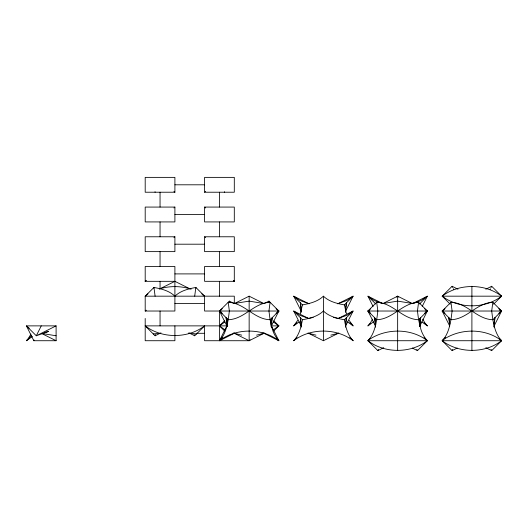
<?xml version="1.0" encoding="UTF-8"?>
<svg xmlns="http://www.w3.org/2000/svg" width="528" height="528" viewBox="0 0 528 528"><rect width="100%" height="100%" fill="white"/><g stroke="black" fill="none" stroke-linecap="round" stroke-linejoin="round"><path stroke-width="0.79" d="M419.562 326.377L419.879 318.496C418.942 326.509 421.918 334.825 427.35 340.725L417.45 350.625L412.315 348.058M271.313 327.155L272.184 317.691L271.108 324.799L271.379 318.496C270.442 326.509 273.418 334.825 278.85 340.725L262.911 332.759M345.563 312.305L346.434 302.841L345.602 308.372M345.563 327.155L346.434 317.691L345.602 323.222M419.885 326.37L420.684 317.691L419.489 325.591M494.063 327.155L494.934 317.691L493.977 324.007M194.7 296.175L195.617 289.113A78.949 55.829 90 0 1 195.881 287.456C188.423 288.803 180.517 290.75 174.9 296.175C169.283 290.75 161.377 288.803 153.919 287.456L145.2 296.175L145.2 311.025L174.9 311.025L174.9 266.475L145.2 266.475L145.2 281.325L174.9 281.325L190.113 288.928M224.4 192.225L224.459 191.697M308.913 303.778L293.7 296.175L302.419 304.894L300.366 313.757M308.913 318.628L293.7 311.025L302.419 319.744C301.072 327.202 299.125 335.108 293.7 340.725C310.319 327.875 336.481 327.875 353.1 340.725C347.675 335.108 345.728 327.202 344.381 319.744L353.1 311.025L337.887 318.628M233.752 303.323L229.35 301.125L219.45 311.025L219.45 340.725C224.875 335.108 226.822 327.202 228.169 319.744A78.949 55.829 -90 0 0 228.433 318.087L229.35 311.025L228.433 303.963A78.949 55.829 -90 0 0 228.169 302.306C244.543 302.788 253.757 319.262 270.131 319.744L278.85 311.025L268.95 301.125L264.548 303.323M383.717 347.695L377.85 350.625L367.95 340.725C373.375 335.108 375.322 327.202 376.669 319.744A78.949 55.829 90 0 0 376.933 318.087L377.85 311.025L376.933 303.963A78.949 55.829 -90 0 0 376.669 302.306C393.043 302.788 402.257 319.262 418.631 319.744L427.35 311.025L418.631 302.306C402.257 302.788 393.043 319.262 376.669 319.744L367.95 311.025L376.669 302.306M271.379 326.033L271.762 324.581M30.947 334.092L28.334 338.481A24.446 17.285 90 0 1 26.4 340.725L32.426 336.481M41.25 325.875L36.3 335.775L26.4 325.875L56.1 325.875L56.1 340.725L33.825 340.725L26.4 325.875L29.192 328.198M227.7 325.875L145.2 325.875L155.1 335.775L155.72 334.541M227.152 325.327L219.45 340.725L234.663 333.122M229.66 335.155L229.119 335.544M268.33 302.359L268.95 301.125M271.148 326.423L278.85 311.025L276.058 308.702M345.398 311.573L353.1 296.175L337.887 303.778M345.398 326.423L353.1 311.025L347.074 315.269L337.663 318.602M377.85 350.625L378.47 349.384M422.215 306.445L427.35 296.175L412.863 303.422M419.648 326.423L427.35 311.025L424.558 308.702M450.919 302.306L442.2 311.025L450.919 319.744C467.293 319.262 476.507 302.788 492.881 302.306L501.6 311.025L492.881 319.744C476.507 319.262 467.293 302.788 450.919 302.306A78.949 55.829 -90 0 1 451.183 303.963L452.1 311.025L451.183 318.087A78.949 55.829 -90 0 1 450.919 319.744C449.572 327.202 447.625 335.108 442.2 340.725L452.1 350.625L452.72 349.384M490.156 289.37L490.459 288.75M491.08 287.509L491.7 286.275L501.6 296.175L493.555 304.22M493.898 326.423L501.6 311.025L498.808 308.702M372.53 319.176L370.484 322.78L367.95 325.875L373.421 321.935M297.647 320.423L293.7 325.875L299.171 321.935M277.946 311.989L278.85 311.025L277.398 310.299M26.4 340.725L31.469 335.656M146.091 280.513L145.2 281.325L146.012 280.513M146.012 310.213L145.2 311.025L146.091 310.213M188.833 332.845L194.7 335.775L204.6 325.875L204.6 340.725L249.15 340.725L264.548 333.023M224.519 320.806L219.45 325.875L224.519 330.944M222.783 337.392L219.45 340.725C236.069 327.875 262.231 327.875 278.85 340.725L271.148 325.327M273.781 330.944L278.85 325.875L273.781 320.806M293.7 325.875L297.033 322.542M293.7 340.725L297.033 337.392M346.434 313.757L344.381 304.894L353.1 296.175L347.074 300.419L337.663 303.752M367.95 325.875L370.273 323.552M370.273 338.402L367.95 340.725C384.569 353.575 410.731 353.575 427.35 340.725L424.017 337.392M419.522 304.003L427.35 296.175L421.324 300.419L413.906 303.23M450.245 304.22L442.2 296.175L452.1 286.275L457.967 289.205M445.533 337.392L442.2 340.725C458.819 353.575 484.981 353.575 501.6 340.725C496.175 335.108 494.228 327.202 492.881 319.744A78.949 55.829 90 0 1 492.617 318.087L491.7 311.025L492.617 303.963A78.949 55.829 90 0 1 492.881 302.306M485.833 347.695L491.7 350.625L501.6 340.725L499.277 338.402M173.936 207.979L174.9 207.075L174.9 221.925L145.2 221.925L145.2 207.075L174.9 207.075M204.6 192.225L234.3 192.225L234.3 177.375L204.6 177.375L204.6 192.225L205.564 191.321M173.936 237.679L174.9 236.775L174.9 251.625L145.2 251.625L145.2 236.775L174.9 236.775M233.752 333.023L249.15 340.725L250.114 339.821M344.381 304.894C336.923 303.547 329.017 301.6 323.4 296.175C317.783 301.6 309.877 303.547 302.419 304.894M396.686 297.079L397.65 296.175L412.137 303.422M234.3 303.6L234.3 296.175L145.2 296.175L147.992 293.852M204.6 325.875C187.981 338.725 161.819 338.725 145.2 325.875M195.789 288.011A78.949 55.829 -90 0 1 195.881 287.456L204.6 296.175L204.6 311.025L278.85 311.025L276.058 313.348M273.379 321.935L278.85 325.875L273.379 329.815M442.2 296.175C458.819 283.325 484.981 283.325 501.6 296.175C484.981 309.025 458.819 309.025 442.2 296.175L501.6 296.175M222.242 308.702L219.45 311.025L227.152 326.423M370.742 308.702L367.95 311.025L375.652 326.423M424.558 313.348L427.35 311.025L425.898 310.299M444.992 308.702L442.2 311.025L449.533 325.69M498.808 313.348L501.6 311.025L499.429 309.936M224.921 321.935L219.45 325.875L224.921 329.815M56.1 325.875L36.3 335.775L48.675 331.445L44.22 332.561M145.2 296.175L146.652 295.449M159.687 288.928L174.9 281.325M155.1 335.775L160.967 332.845M220.902 310.299L219.45 311.025L228.169 319.744C244.543 319.262 253.757 302.788 270.131 302.306A78.949 55.829 90 0 0 269.867 303.963L268.95 311.025L269.867 318.087A78.949 55.829 -90 0 0 270.131 319.744L271.379 325.717M234.663 303.422L249.15 296.175L263.637 303.422M277.398 311.751L278.85 311.025M369.402 310.299L367.95 311.025L370.742 313.348M383.163 303.422L397.65 296.175L398.614 297.079M308.002 333.023L323.4 340.725L338.798 333.023M425.898 311.751L427.35 311.025L367.95 311.025L369.402 311.751M443.652 310.299L442.2 311.025L444.992 313.348M485.833 289.205L491.7 286.275M500.148 311.751L501.6 311.025L442.2 311.025L443.652 311.751M452.1 350.625L457.235 348.058M262.706 333.637L264.158 333.254M159.311 288.941C169.739 285.727 180.748 285.892 191.156 289.12M307.811 318.641L313.21 317.42M256.575 335.155L264 333.3M330.825 335.155L338.25 333.3M235.561 303.29L249.15 301.125L263.413 303.448M383.387 303.448L397.65 301.125L411.239 303.29M262.06 333.762L263.413 333.452M302.419 319.744C309.877 318.397 317.783 316.45 323.4 311.025C329.017 316.45 336.923 318.397 344.381 319.744M153.245 333.92L160.05 333.3M174.9 184.8L204.6 184.8M174.9 192.225L145.2 192.225L145.2 177.375L174.9 177.375L174.9 192.225L173.936 191.321M204.6 207.075L234.3 207.075L234.3 221.925L204.6 221.925L204.6 207.075L205.564 207.979M174.9 214.5L204.6 214.5M204.6 236.775L234.3 236.775L234.3 251.625L204.6 251.625L204.6 236.775L205.564 237.679M174.9 244.2L204.6 244.2M174.9 273.9L204.6 273.9M233.627 280.612A24.446 17.285 -90 0 0 234.3 281.325L204.6 281.325L204.6 266.475L234.3 266.475L234.3 281.325L233.409 280.513M174.9 303.6L204.6 303.6M270.824 325.875L278.85 325.875M188.925 333.3L190.575 333.3M196.35 333.3L204.6 333.3M189.75 333.3L196.555 333.92M56.1 335.775L41.837 333.452M333.59 317.42L338.989 318.641M308.55 333.3L315.975 335.155M234.3 333.3L241.725 335.155M309.137 303.752L299.726 300.419L293.7 296.175L301.402 311.573M309.137 318.602L299.726 315.269L293.7 311.025L301.402 326.423M233.561 333.109L234.887 333.452M234.142 333.254L235.594 333.637M381.394 303.23L373.976 300.419L367.95 296.175L373.085 306.445M382.437 303.422L367.95 296.175L375.778 304.003M203.148 295.449L204.6 296.175L201.808 293.852M220.902 311.751L219.45 311.025L222.242 313.348M41.613 333.478L56.1 340.725M421.879 321.935L427.35 325.875L424.816 322.78L422.77 319.176M347.629 321.935L353.1 325.875L349.153 320.423M424.017 322.542L427.35 325.875M349.767 322.542L353.1 325.875M349.767 337.392L353.1 340.725M233.488 280.513L234.3 281.325M276.316 338.191L278.85 340.725M491.08 349.384L491.7 350.625M452.1 286.275L452.72 287.509M453.334 288.75L453.644 289.37M416.83 349.384L417.45 350.625M229.35 301.125L229.97 302.359M194.08 334.541L194.7 335.775M226.538 324.581L226.921 326.033M419.879 325.717L418.631 319.744A78.949 55.829 -90 0 1 418.367 318.087L417.45 311.025L418.367 303.963A78.949 55.829 90 0 1 418.631 302.306M449.823 324.007L448.866 317.691L449.665 326.37M301.198 308.372L300.366 302.841L301.237 312.305M301.198 323.222L300.366 317.691L301.237 327.155M227.311 325.591L226.116 317.691L226.915 326.37M155.041 191.697L155.1 192.225M155.1 296.175L154.183 289.113A78.949 55.829 -90 0 0 153.919 287.456A78.949 55.829 90 0 1 154.011 288.011M375.487 327.155L374.616 317.691L375.692 324.799L375.421 318.496L375.421 325.717M227.238 326.377L226.921 318.496L226.921 325.717M471.9 286.275L471.9 350.625M397.65 296.175L397.65 350.625M323.4 296.175L323.4 340.725M249.15 296.175L249.15 340.725M219.45 192.225L219.45 207.075M219.45 221.925L219.45 236.775M219.45 251.625L219.45 266.475M219.45 281.325L219.45 296.175M174.9 325.875L174.9 340.725L145.2 340.725L145.2 318.45M160.05 192.225L160.05 207.075M160.05 221.925L160.05 236.775M160.05 251.625L160.05 266.475M160.05 281.325L160.05 288.75M160.05 311.025L160.05 325.875M145.873 280.612A24.446 17.285 -90 0 1 145.2 281.325M34.023 339.973A53.137 37.574 90 0 1 33.832 340.725M369.283 339.511L367.95 340.725L427.35 340.725C411.114 328.079 386.206 328.159 369.283 339.511M443.533 339.511L442.2 340.725L501.6 340.725C485.364 328.079 460.456 328.159 443.533 339.511"/></g></svg>
